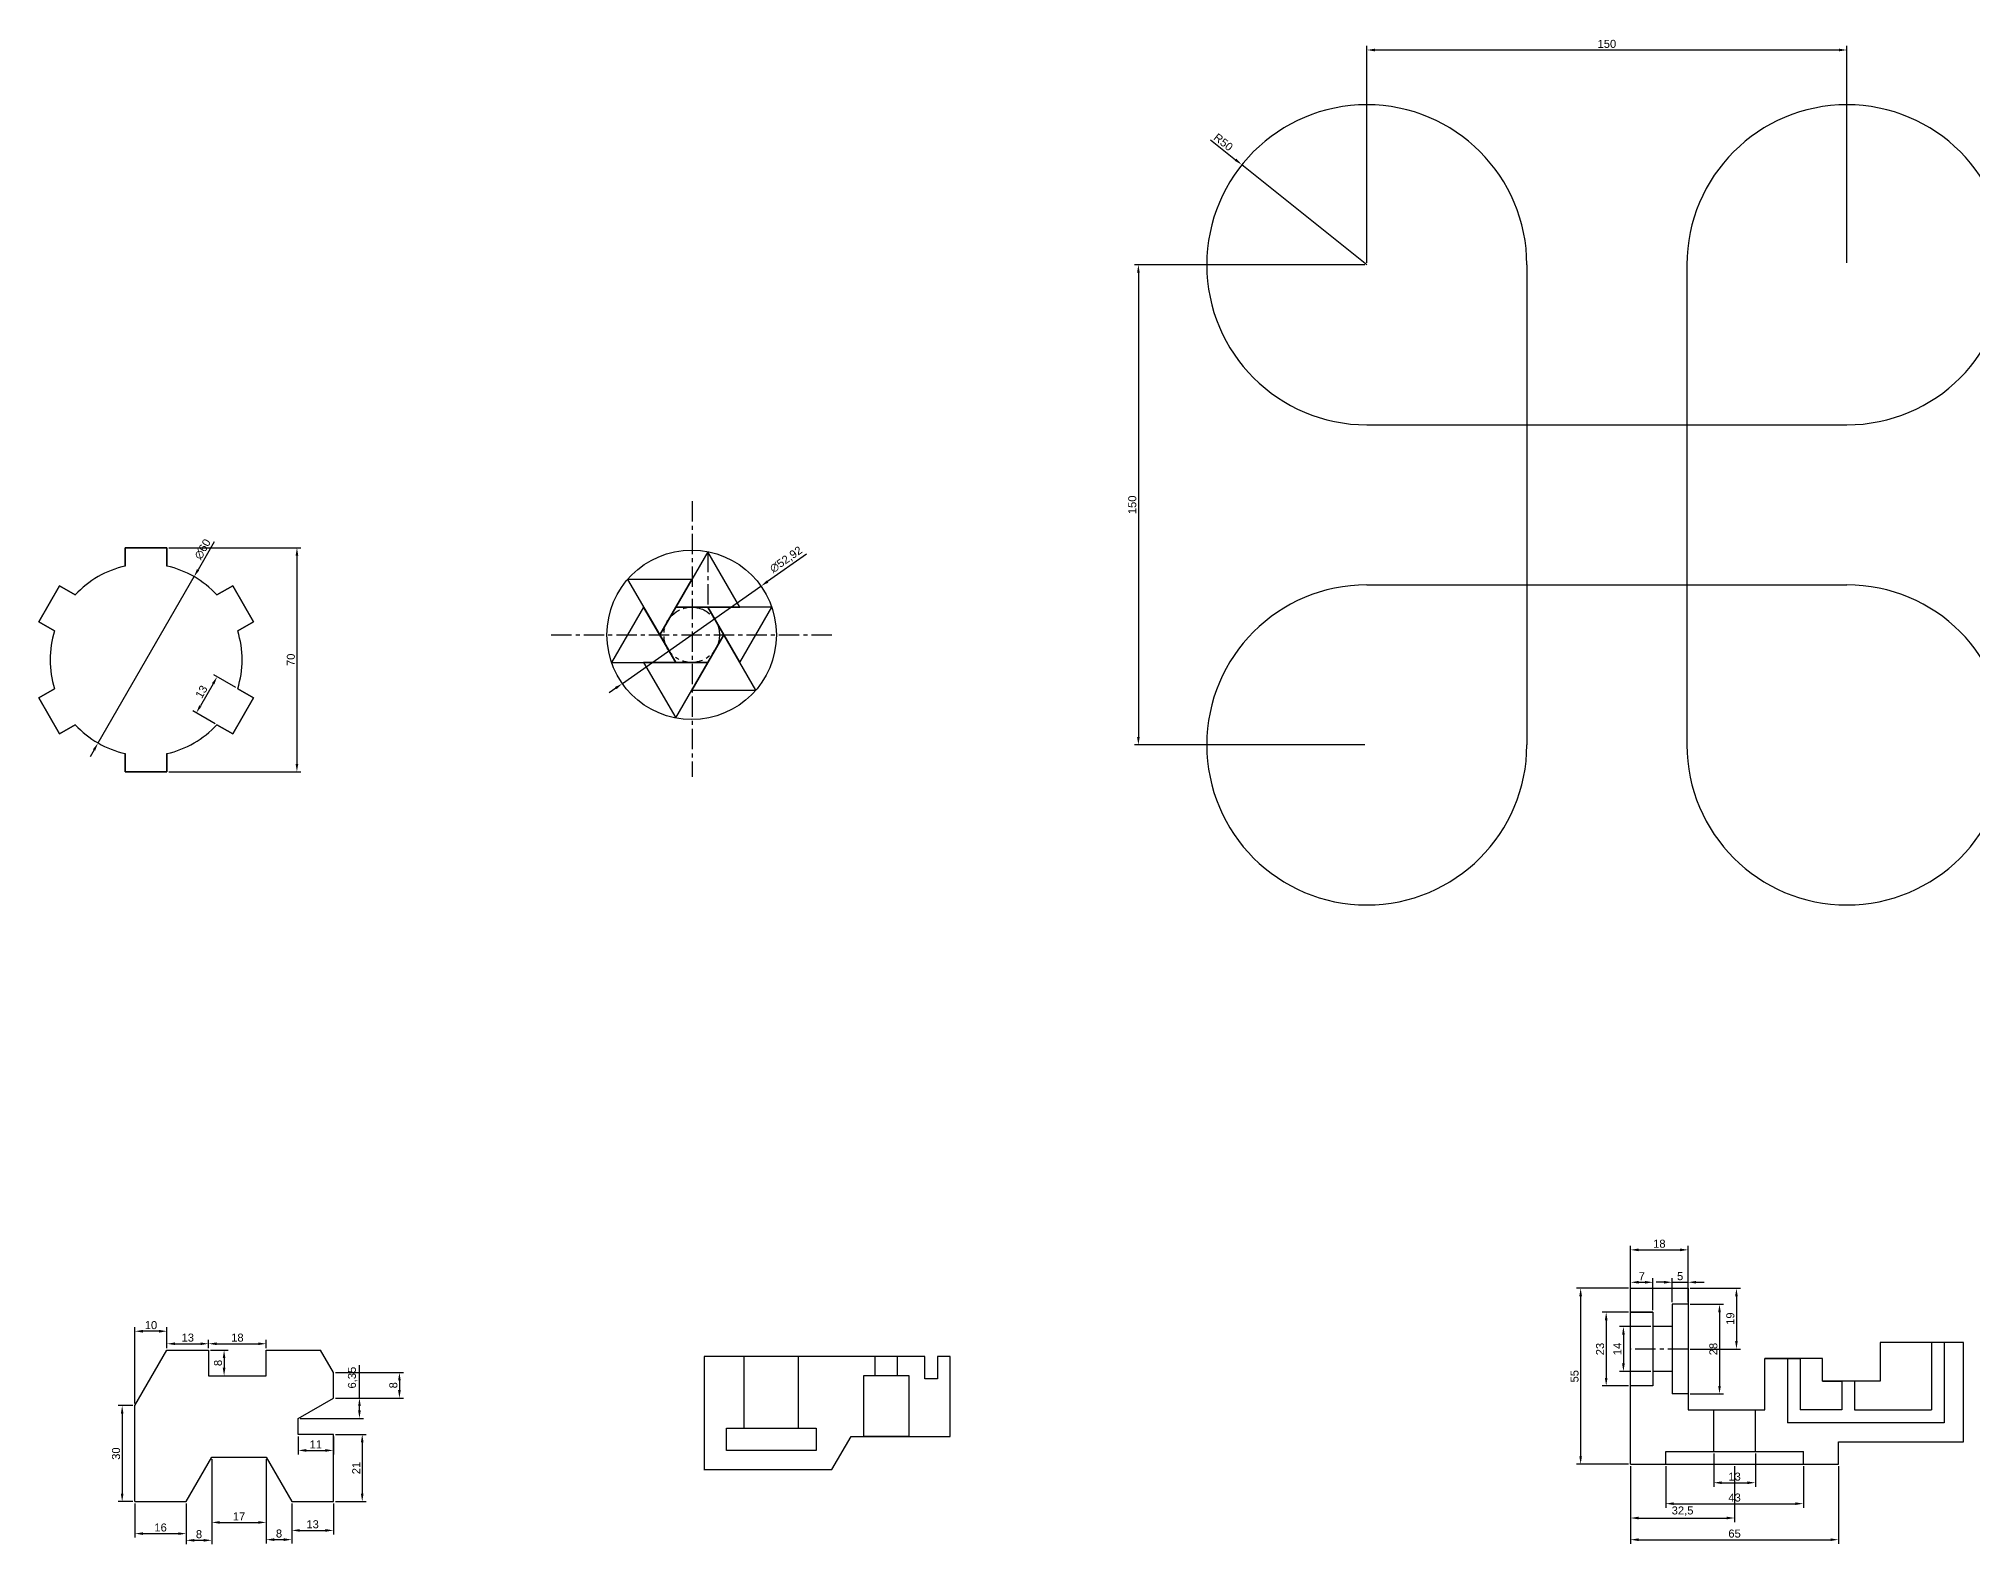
# Model space of a CAD drawing. Header units: millimetres. Extents: x 7 to 1809, y 7 to 1650.
# Drawn here: x 86 to 690, y 1180 to 1650 of the extents above; entities that cross this region are included whole.
import ezdxf

# ---------------------------------------------------------------- set-up
doc = ezdxf.new("R2010")
doc.units = ezdxf.units.MM
doc.header["$LTSCALE"] = 0.2
doc.linetypes.add('CENTER', pattern=[50.8, 31.75, -6.35, 6.35, -6.35])
doc.layers.add('中心线', color=1, linetype='CENTER')
doc.layers.add('尺寸线', color=5, linetype='Continuous')
doc.layers.add('可见的轮廓线', color=3, linetype='Continuous', lineweight=30)
doc.styles.get("Standard").update_dxf_attribs({"font": 'arial.ttf'})
doc.dimstyles.new('ISO-25', dxfattribs={"dimtxt": 2.5, "dimasz": 2.5, "dimexe": 1.25, "dimexo": 0.625, "dimtad": 1, "dimtxsty": 'Standard', "dimcen": 2.5, "dimadec": 0, "dimazin": 0, "dimtfac": 1, "dimtmove": 0, "dimatfit": 3, "dimfxl": 1, "dimarcsym": 0})

# ---------------------------------------------------------------- blocks, each defined once
blk = doc.blocks.new('*D308')
at = {"layer": 'Defpoints', "color": 0, "transparency": 16777216}
for p in [(651.26, 1646.49), (501.26, 1579.38), (651.26, 1579.38)]:
    blk.add_point(p, dxfattribs=at)
at = {"layer": '尺寸线', "color": 0, "lineweight": -2, "transparency": 16777216}
for p, q in [((501.26, 1580), (501.26, 1647.74)), ((503.76, 1646.49), (648.76, 1646.49)), ((651.26, 1580), (651.26, 1647.74))]:
    blk.add_line(p, q, dxfattribs=at)
at = {"layer": '尺寸线', "color": 0, "transparency": 16777216}
for points in [[(503.76, 1646.9), (503.76, 1646.07), (501.26, 1646.49)], [(648.76, 1646.9), (648.76, 1646.07), (651.26, 1646.49)]]:
    blk.add_solid(points, dxfattribs=at)
at = {"layer": '尺寸线', "color": 0, "transparency": 16777216, "insert": (576.26, 1648.39), "char_height": 2.5, "attachment_point": 5}
blk.add_mtext('150', dxfattribs=at)
blk = doc.blocks.new('*D309')
at = {"layer": 'Defpoints', "color": 0, "transparency": 16777216}
for p in [(501.26, 1579.38), (429.89, 1429.38), (501.26, 1429.38)]:
    blk.add_point(p, dxfattribs=at)
at = {"layer": '尺寸线', "color": 0, "lineweight": -2, "transparency": 16777216}
for p, q in [((500.63, 1579.38), (428.64, 1579.38)), ((429.89, 1576.88), (429.89, 1431.88)), ((500.63, 1429.38), (428.64, 1429.38))]:
    blk.add_line(p, q, dxfattribs=at)
at = {"layer": '尺寸线', "color": 0, "transparency": 16777216}
for points in [[(429.47, 1576.88), (430.31, 1576.88), (429.89, 1579.38)], [(429.47, 1431.88), (430.31, 1431.88), (429.89, 1429.38)]]:
    blk.add_solid(points, dxfattribs=at)
at = {"layer": '尺寸线', "color": 0, "transparency": 16777216, "insert": (427.99, 1504.38), "char_height": 2.5, "attachment_point": 5, "rotation": 90}
blk.add_mtext('150', dxfattribs=at)
blk = doc.blocks.new('*D310')
at = {"layer": 'Defpoints', "color": 0, "transparency": 16777216}
for p in [(462.22, 1610.63), (501.26, 1579.38)]:
    blk.add_point(p, dxfattribs=at)
at = {"layer": '尺寸线', "color": 0, "lineweight": -2, "transparency": 16777216}
for p, q in [((452.43, 1618.47), (460.27, 1612.19)), ((501.26, 1579.38), (462.22, 1610.63))]:
    blk.add_line(p, q, dxfattribs=at)
at = {"layer": '尺寸线', "color": 0, "transparency": 16777216}
blk.add_solid([(460.53, 1612.51), (460.01, 1611.86), (462.22, 1610.63)], dxfattribs=at)
at = {"layer": '尺寸线', "color": 0, "transparency": 16777216, "insert": (456.44, 1617.7), "char_height": 2.5, "attachment_point": 5, "rotation": 321.31773}
blk.add_mtext('R50', dxfattribs=at)
blk = doc.blocks.new('*D311')
at = {"layer": 'Defpoints', "color": 0, "transparency": 16777216}
for p in [(311.98, 1478.97), (268.67, 1448.56)]:
    blk.add_point(p, dxfattribs=at)
at = {"layer": '尺寸线', "color": 0, "lineweight": -2, "transparency": 16777216}
for p, q in [((326.2, 1488.96), (314.02, 1480.41)), ((268.67, 1448.56), (311.98, 1478.97)), ((266.63, 1447.12), (264.58, 1445.69))]:
    blk.add_line(p, q, dxfattribs=at)
at = {"layer": '尺寸线', "color": 0, "transparency": 16777216}
for points in [[(313.78, 1480.75), (314.26, 1480.07), (311.98, 1478.97)], [(266.39, 1447.46), (266.87, 1446.78), (268.67, 1448.56)]]:
    blk.add_solid(points, dxfattribs=at)
at = {"layer": '尺寸线', "color": 0, "transparency": 16777216, "insert": (319.89, 1487.18), "char_height": 2.5, "attachment_point": 5, "rotation": 35.07959}
blk.add_mtext('∅52,92', dxfattribs=at)
blk = doc.blocks.new('*D312')
at = {"layer": 'Defpoints', "color": 0, "transparency": 16777216}
for p in [(134.87, 1481.94), (104.87, 1429.98)]:
    blk.add_point(p, dxfattribs=at)
at = {"layer": '尺寸线', "color": 0, "lineweight": -2, "transparency": 16777216}
for p, q in [((141.15, 1492.8), (136.12, 1484.11)), ((104.87, 1429.98), (134.87, 1481.94)), ((103.62, 1427.81), (102.37, 1425.65))]:
    blk.add_line(p, q, dxfattribs=at)
at = {"layer": '尺寸线', "color": 0, "transparency": 16777216}
for points in [[(135.76, 1484.31), (136.48, 1483.9), (134.87, 1481.94)], [(103.26, 1428.02), (103.98, 1427.61), (104.87, 1429.98)]]:
    blk.add_solid(points, dxfattribs=at)
at = {"layer": '尺寸线', "color": 0, "transparency": 16777216, "insert": (137.55, 1490.52), "char_height": 2.5, "attachment_point": 5, "rotation": 60}
blk.add_mtext('∅60', dxfattribs=at)
blk = doc.blocks.new('*D313')
at = {"layer": 'Defpoints', "color": 0, "transparency": 16777216}
for p in [(148.49, 1446.94), (135.57, 1439.39), (141.99, 1435.69)]:
    blk.add_point(p, dxfattribs=at)
at = {"layer": '尺寸线', "color": 0, "lineweight": -2, "transparency": 16777216}
for p, q in [((147.95, 1447.26), (140.99, 1451.27)), ((140.82, 1448.48), (136.82, 1441.56)), ((141.45, 1436), (134.49, 1440.02))]:
    blk.add_line(p, q, dxfattribs=at)
at = {"layer": '尺寸线', "color": 0, "transparency": 16777216}
for points in [[(140.46, 1448.69), (141.18, 1448.28), (142.07, 1450.65)], [(136.46, 1441.76), (137.18, 1441.35), (135.57, 1439.39)]]:
    blk.add_solid(points, dxfattribs=at)
at = {"layer": '尺寸线', "color": 0, "transparency": 16777216, "insert": (137.17, 1445.97), "char_height": 2.5, "attachment_point": 5, "rotation": 60}
blk.add_mtext('13', dxfattribs=at)
blk = doc.blocks.new('*D314')
at = {"layer": 'Defpoints', "color": 0, "transparency": 16777216}
for p in [(126.37, 1490.96), (126.37, 1420.96), (167, 1420.96)]:
    blk.add_point(p, dxfattribs=at)
at = {"layer": '尺寸线', "color": 0, "lineweight": -2, "transparency": 16777216}
for p, q in [((127, 1490.96), (168.25, 1490.96)), ((167, 1488.46), (167, 1423.46)), ((127, 1420.96), (168.25, 1420.96))]:
    blk.add_line(p, q, dxfattribs=at)
at = {"layer": '尺寸线', "color": 0, "transparency": 16777216}
for points in [[(166.58, 1488.46), (167.42, 1488.46), (167, 1490.96)], [(166.58, 1423.46), (167.42, 1423.46), (167, 1420.96)]]:
    blk.add_solid(points, dxfattribs=at)
at = {"layer": '尺寸线', "color": 0, "transparency": 16777216, "insert": (165.1, 1455.96), "char_height": 2.5, "attachment_point": 5, "rotation": 90}
blk.add_mtext('70', dxfattribs=at)
blk = doc.blocks.new('*D330')
at = {"layer": 'Defpoints', "color": 0, "transparency": 16777216}
for p in [(601.65, 1271.61), (583.65, 1259.62), (601.65, 1259.62)]:
    blk.add_point(p, dxfattribs=at)
at = {"layer": '尺寸线', "color": 0, "lineweight": -2, "transparency": 16777216}
for p, q in [((583.65, 1260.24), (583.65, 1272.86)), ((586.15, 1271.61), (599.15, 1271.61)), ((601.65, 1260.24), (601.65, 1272.86))]:
    blk.add_line(p, q, dxfattribs=at)
at = {"layer": '尺寸线', "color": 0, "transparency": 16777216}
for points in [[(586.15, 1272.02), (586.15, 1271.19), (583.65, 1271.61)], [(599.15, 1272.02), (599.15, 1271.19), (601.65, 1271.61)]]:
    blk.add_solid(points, dxfattribs=at)
at = {"layer": '尺寸线', "color": 0, "transparency": 16777216, "insert": (592.65, 1273.51), "char_height": 2.5, "attachment_point": 5}
blk.add_mtext('18', dxfattribs=at)
blk = doc.blocks.new('*D331')
at = {"layer": 'Defpoints', "color": 0, "transparency": 16777216}
for p in [(590.65, 1261.48), (583.65, 1252.12), (590.65, 1252.12)]:
    blk.add_point(p, dxfattribs=at)
at = {"layer": '尺寸线', "color": 0, "lineweight": -2, "transparency": 16777216}
for p, q in [((583.65, 1252.74), (583.65, 1262.73)), ((590.65, 1252.74), (590.65, 1262.73)), ((586.15, 1261.48), (588.15, 1261.48))]:
    blk.add_line(p, q, dxfattribs=at)
at = {"layer": '尺寸线', "color": 0, "transparency": 16777216}
for points in [[(586.15, 1261.9), (586.15, 1261.07), (583.65, 1261.48)], [(588.15, 1261.9), (588.15, 1261.07), (590.65, 1261.48)]]:
    blk.add_solid(points, dxfattribs=at)
at = {"layer": '尺寸线', "color": 0, "transparency": 16777216, "insert": (587.15, 1263.36), "char_height": 2.5, "attachment_point": 5}
blk.add_mtext('7', dxfattribs=at)
blk = doc.blocks.new('*D332')
at = {"layer": 'Defpoints', "color": 0, "transparency": 16777216}
for p in [(601.65, 1261.48), (596.65, 1254.62), (601.65, 1254.62)]:
    blk.add_point(p, dxfattribs=at)
at = {"layer": '尺寸线', "color": 0, "lineweight": -2, "transparency": 16777216}
for p, q in [((596.65, 1255.24), (596.65, 1262.73)), ((601.65, 1255.24), (601.65, 1262.73)), ((594.15, 1261.48), (591.65, 1261.48)), ((596.65, 1261.48), (601.65, 1261.48)), ((604.15, 1261.48), (606.65, 1261.48))]:
    blk.add_line(p, q, dxfattribs=at)
at = {"layer": '尺寸线', "color": 0, "transparency": 16777216}
for points in [[(594.15, 1261.9), (594.15, 1261.07), (596.65, 1261.48)], [(604.15, 1261.9), (604.15, 1261.07), (601.65, 1261.48)]]:
    blk.add_solid(points, dxfattribs=at)
at = {"layer": '尺寸线', "color": 0, "transparency": 16777216, "insert": (599.15, 1263.38), "char_height": 2.5, "attachment_point": 5}
blk.add_mtext('5', dxfattribs=at)
blk = doc.blocks.new('*D333')
at = {"layer": 'Defpoints', "color": 0, "transparency": 16777216}
for p in [(583.65, 1252.12), (576.04, 1229.12), (583.65, 1229.12)]:
    blk.add_point(p, dxfattribs=at)
at = {"layer": '尺寸线', "color": 0, "lineweight": -2, "transparency": 16777216}
for p, q in [((583.02, 1252.12), (574.79, 1252.12)), ((576.04, 1249.62), (576.04, 1231.62)), ((583.02, 1229.12), (574.79, 1229.12))]:
    blk.add_line(p, q, dxfattribs=at)
at = {"layer": '尺寸线', "color": 0, "transparency": 16777216}
for points in [[(575.63, 1249.62), (576.46, 1249.62), (576.04, 1252.12)], [(575.63, 1231.62), (576.46, 1231.62), (576.04, 1229.12)]]:
    blk.add_solid(points, dxfattribs=at)
at = {"layer": '尺寸线', "color": 0, "transparency": 16777216, "insert": (574.14, 1240.62), "char_height": 2.5, "attachment_point": 5, "rotation": 90}
blk.add_mtext('23', dxfattribs=at)
blk = doc.blocks.new('*D334')
at = {"layer": 'Defpoints', "color": 0, "transparency": 16777216}
for p in [(590.65, 1247.62), (581.42, 1233.62), (590.65, 1233.62)]:
    blk.add_point(p, dxfattribs=at)
at = {"layer": '尺寸线', "color": 0, "lineweight": -2, "transparency": 16777216}
for p, q in [((590.02, 1247.62), (580.17, 1247.62)), ((581.42, 1245.12), (581.42, 1236.12)), ((590.02, 1233.62), (580.17, 1233.62))]:
    blk.add_line(p, q, dxfattribs=at)
at = {"layer": '尺寸线', "color": 0, "transparency": 16777216}
for points in [[(581.01, 1245.12), (581.84, 1245.12), (581.42, 1247.62)], [(581.01, 1236.12), (581.84, 1236.12), (581.42, 1233.62)]]:
    blk.add_solid(points, dxfattribs=at)
at = {"layer": '尺寸线', "color": 0, "transparency": 16777216, "insert": (579.54, 1240.62), "char_height": 2.5, "attachment_point": 5, "rotation": 90}
blk.add_mtext('14', dxfattribs=at)
blk = doc.blocks.new('*D335')
at = {"layer": 'Defpoints', "color": 0, "transparency": 16777216}
for p in [(583.65, 1259.62), (568.06, 1204.62), (583.65, 1204.62)]:
    blk.add_point(p, dxfattribs=at)
at = {"layer": '尺寸线', "color": 0, "lineweight": -2, "transparency": 16777216}
for p, q in [((583.02, 1259.62), (566.81, 1259.62)), ((568.06, 1257.12), (568.06, 1207.12)), ((583.02, 1204.62), (566.81, 1204.62))]:
    blk.add_line(p, q, dxfattribs=at)
at = {"layer": '尺寸线', "color": 0, "transparency": 16777216}
for points in [[(567.64, 1257.12), (568.47, 1257.12), (568.06, 1259.62)], [(567.64, 1207.12), (568.47, 1207.12), (568.06, 1204.62)]]:
    blk.add_solid(points, dxfattribs=at)
at = {"layer": '尺寸线', "color": 0, "transparency": 16777216, "insert": (566.16, 1232.12), "char_height": 2.5, "attachment_point": 5, "rotation": 90}
blk.add_mtext('55', dxfattribs=at)
blk = doc.blocks.new('*D336')
at = {"layer": 'Defpoints', "color": 0, "transparency": 16777216}
for p in [(601.65, 1254.62), (601.65, 1226.62), (611.44, 1226.62)]:
    blk.add_point(p, dxfattribs=at)
at = {"layer": '尺寸线', "color": 0, "lineweight": -2, "transparency": 16777216}
for p, q in [((602.27, 1254.62), (612.69, 1254.62)), ((611.44, 1252.12), (611.44, 1229.12)), ((602.27, 1226.62), (612.69, 1226.62))]:
    blk.add_line(p, q, dxfattribs=at)
at = {"layer": '尺寸线', "color": 0, "transparency": 16777216}
for points in [[(611.03, 1252.12), (611.86, 1252.12), (611.44, 1254.62)], [(611.03, 1229.12), (611.86, 1229.12), (611.44, 1226.62)]]:
    blk.add_solid(points, dxfattribs=at)
at = {"layer": '尺寸线', "color": 0, "transparency": 16777216, "insert": (609.54, 1240.62), "char_height": 2.5, "attachment_point": 5, "rotation": 90}
blk.add_mtext('28', dxfattribs=at)
blk = doc.blocks.new('*D337')
at = {"layer": 'Defpoints', "color": 0, "transparency": 16777216}
for p in [(601.65, 1259.62), (601.65, 1240.62), (616.73, 1240.62)]:
    blk.add_point(p, dxfattribs=at)
at = {"layer": '尺寸线', "color": 0, "lineweight": -2, "transparency": 16777216}
for p, q in [((602.27, 1259.62), (617.98, 1259.62)), ((616.73, 1257.12), (616.73, 1243.12)), ((602.27, 1240.62), (617.98, 1240.62))]:
    blk.add_line(p, q, dxfattribs=at)
at = {"layer": '尺寸线', "color": 0, "transparency": 16777216}
for points in [[(616.32, 1257.12), (617.15, 1257.12), (616.73, 1259.62)], [(616.32, 1243.12), (617.15, 1243.12), (616.73, 1240.62)]]:
    blk.add_solid(points, dxfattribs=at)
at = {"layer": '尺寸线', "color": 0, "transparency": 16777216, "insert": (614.83, 1250.12), "char_height": 2.5, "attachment_point": 5, "rotation": 90}
blk.add_mtext('19', dxfattribs=at)
blk = doc.blocks.new('*D338')
at = {"layer": 'Defpoints', "color": 0, "transparency": 16777216}
for p in [(609.65, 1208.62), (622.65, 1208.62), (622.65, 1198.85)]:
    blk.add_point(p, dxfattribs=at)
at = {"layer": '尺寸线', "color": 0, "lineweight": -2, "transparency": 16777216}
for p, q in [((609.65, 1207.99), (609.65, 1197.6)), ((622.65, 1207.99), (622.65, 1197.6)), ((612.15, 1198.85), (620.15, 1198.85))]:
    blk.add_line(p, q, dxfattribs=at)
at = {"layer": '尺寸线', "color": 0, "transparency": 16777216}
for points in [[(612.15, 1199.27), (612.15, 1198.43), (609.65, 1198.85)], [(620.15, 1199.27), (620.15, 1198.43), (622.65, 1198.85)]]:
    blk.add_solid(points, dxfattribs=at)
at = {"layer": '尺寸线', "color": 0, "transparency": 16777216, "insert": (616.15, 1200.75), "char_height": 2.5, "attachment_point": 5}
blk.add_mtext('13', dxfattribs=at)
blk = doc.blocks.new('*D339')
at = {"layer": 'Defpoints', "color": 0, "transparency": 16777216}
for p in [(594.65, 1204.62), (637.65, 1204.62), (637.65, 1192.31)]:
    blk.add_point(p, dxfattribs=at)
at = {"layer": '尺寸线', "color": 0, "lineweight": -2, "transparency": 16777216}
for p, q in [((594.65, 1203.99), (594.65, 1191.06)), ((637.65, 1203.99), (637.65, 1191.06)), ((597.15, 1192.31), (635.15, 1192.31))]:
    blk.add_line(p, q, dxfattribs=at)
at = {"layer": '尺寸线', "color": 0, "transparency": 16777216}
for points in [[(597.15, 1192.73), (597.15, 1191.89), (594.65, 1192.31)], [(635.15, 1192.73), (635.15, 1191.89), (637.65, 1192.31)]]:
    blk.add_solid(points, dxfattribs=at)
at = {"layer": '尺寸线', "color": 0, "transparency": 16777216, "insert": (616.15, 1194.21), "char_height": 2.5, "attachment_point": 5}
blk.add_mtext('43', dxfattribs=at)
blk = doc.blocks.new('*D340')
at = {"layer": 'Defpoints', "color": 0, "transparency": 16777216}
for p in [(583.65, 1204.62), (616.15, 1204.62), (616.15, 1187.83)]:
    blk.add_point(p, dxfattribs=at)
at = {"layer": '尺寸线', "color": 0, "lineweight": -2, "transparency": 16777216}
for p, q in [((583.65, 1203.99), (583.65, 1186.58)), ((616.15, 1203.99), (616.15, 1186.58)), ((586.15, 1187.83), (613.65, 1187.83))]:
    blk.add_line(p, q, dxfattribs=at)
at = {"layer": '尺寸线', "color": 0, "transparency": 16777216}
for points in [[(586.15, 1188.25), (586.15, 1187.41), (583.65, 1187.83)], [(613.65, 1188.25), (613.65, 1187.41), (616.15, 1187.83)]]:
    blk.add_solid(points, dxfattribs=at)
at = {"layer": '尺寸线', "color": 0, "transparency": 16777216, "insert": (599.9, 1189.96), "char_height": 2.5, "attachment_point": 5}
blk.add_mtext('32,5', dxfattribs=at)
blk = doc.blocks.new('*D341')
at = {"layer": 'Defpoints', "color": 0, "transparency": 16777216}
for p in [(583.65, 1204.62), (648.65, 1204.62), (648.65, 1181.05)]:
    blk.add_point(p, dxfattribs=at)
at = {"layer": '尺寸线', "color": 0, "lineweight": -2, "transparency": 16777216}
for p, q in [((583.65, 1203.99), (583.65, 1179.8)), ((648.65, 1203.99), (648.65, 1179.8)), ((586.15, 1181.05), (646.15, 1181.05))]:
    blk.add_line(p, q, dxfattribs=at)
at = {"layer": '尺寸线', "color": 0, "transparency": 16777216}
for points in [[(586.15, 1181.47), (586.15, 1180.64), (583.65, 1181.05)], [(646.15, 1181.47), (646.15, 1180.64), (648.65, 1181.05)]]:
    blk.add_solid(points, dxfattribs=at)
at = {"layer": '尺寸线', "color": 0, "transparency": 16777216, "insert": (616.15, 1182.95), "char_height": 2.5, "attachment_point": 5}
blk.add_mtext('65', dxfattribs=at)
blk = doc.blocks.new('*D342')
at = {"layer": 'Defpoints', "color": 0, "ltscale": 0.5, "transparency": 16777216}
for p in [(139.4, 1240.27), (139.4, 1232.27), (144.24, 1232.27)]:
    blk.add_point(p, dxfattribs=at)
at = {"layer": '尺寸线', "color": 0, "lineweight": -2, "ltscale": 0.5, "transparency": 16777216}
for p, q in [((140.02, 1240.27), (145.49, 1240.27)), ((144.24, 1237.77), (144.24, 1234.77)), ((140.02, 1232.27), (145.49, 1232.27))]:
    blk.add_line(p, q, dxfattribs=at)
at = {"layer": '尺寸线', "color": 0, "ltscale": 0.5, "transparency": 16777216}
for points in [[(143.82, 1237.77), (144.66, 1237.77), (144.24, 1240.27)], [(143.82, 1234.77), (144.66, 1234.77), (144.24, 1232.27)]]:
    blk.add_solid(points, dxfattribs=at)
at = {"layer": '尺寸线', "color": 0, "ltscale": 0.5, "transparency": 16777216, "insert": (142.34, 1236.27), "char_height": 2.5, "attachment_point": 5, "rotation": 90}
blk.add_mtext('8', dxfattribs=at)
blk = doc.blocks.new('*D343')
at = {"layer": 'Defpoints', "color": 0, "ltscale": 0.5, "transparency": 16777216}
for p in [(139.4, 1240.27), (157.4, 1242.27), (157.4, 1240.27)]:
    blk.add_point(p, dxfattribs=at)
at = {"layer": '尺寸线', "color": 0, "lineweight": -2, "ltscale": 0.5, "transparency": 16777216}
for p, q in [((139.4, 1240.9), (139.4, 1243.52)), ((141.9, 1242.27), (154.9, 1242.27)), ((157.4, 1240.9), (157.4, 1243.52))]:
    blk.add_line(p, q, dxfattribs=at)
at = {"layer": '尺寸线', "color": 0, "ltscale": 0.5, "transparency": 16777216}
for points in [[(141.9, 1242.69), (141.9, 1241.86), (139.4, 1242.27)], [(154.9, 1242.69), (154.9, 1241.86), (157.4, 1242.27)]]:
    blk.add_solid(points, dxfattribs=at)
at = {"layer": '尺寸线', "color": 0, "ltscale": 0.5, "transparency": 16777216, "insert": (148.4, 1244.18), "char_height": 2.5, "attachment_point": 5}
blk.add_mtext('18', dxfattribs=at)
blk = doc.blocks.new('*D344')
at = {"layer": 'Defpoints', "color": 0, "ltscale": 0.5, "transparency": 16777216}
for p in [(126.4, 1240.27), (139.4, 1242.27), (139.4, 1240.27)]:
    blk.add_point(p, dxfattribs=at)
at = {"layer": '尺寸线', "color": 0, "lineweight": -2, "ltscale": 0.5, "transparency": 16777216}
for p, q in [((126.4, 1240.9), (126.4, 1243.52)), ((128.9, 1242.27), (136.9, 1242.27)), ((139.4, 1240.9), (139.4, 1243.52))]:
    blk.add_line(p, q, dxfattribs=at)
at = {"layer": '尺寸线', "color": 0, "ltscale": 0.5, "transparency": 16777216}
for points in [[(128.9, 1242.69), (128.9, 1241.86), (126.4, 1242.27)], [(136.9, 1242.69), (136.9, 1241.86), (139.4, 1242.27)]]:
    blk.add_solid(points, dxfattribs=at)
at = {"layer": '尺寸线', "color": 0, "ltscale": 0.5, "transparency": 16777216, "insert": (132.9, 1244.18), "char_height": 2.5, "attachment_point": 5}
blk.add_mtext('13', dxfattribs=at)
blk = doc.blocks.new('*D345')
at = {"layer": 'Defpoints', "color": 0, "ltscale": 0.5, "transparency": 16777216}
for p in [(116.4, 1246.18), (126.4, 1240.27), (116.4, 1222.95)]:
    blk.add_point(p, dxfattribs=at)
at = {"layer": '尺寸线', "color": 0, "lineweight": -2, "ltscale": 0.5, "transparency": 16777216}
for p, q in [((116.4, 1223.58), (116.4, 1247.43)), ((123.9, 1246.18), (118.9, 1246.18)), ((126.4, 1240.9), (126.4, 1247.43))]:
    blk.add_line(p, q, dxfattribs=at)
at = {"layer": '尺寸线', "color": 0, "ltscale": 0.5, "transparency": 16777216}
for points in [[(118.9, 1246.6), (118.9, 1245.76), (116.4, 1246.18)], [(123.9, 1246.6), (123.9, 1245.76), (126.4, 1246.18)]]:
    blk.add_solid(points, dxfattribs=at)
at = {"layer": '尺寸线', "color": 0, "ltscale": 0.5, "transparency": 16777216, "insert": (121.4, 1248.08), "char_height": 2.5, "attachment_point": 5}
blk.add_mtext('10', dxfattribs=at)
blk = doc.blocks.new('*D346')
at = {"layer": 'Defpoints', "color": 0, "ltscale": 0.5, "transparency": 16777216}
for p in [(116.4, 1222.95), (112.4, 1192.95), (116.4, 1192.95)]:
    blk.add_point(p, dxfattribs=at)
at = {"layer": '尺寸线', "color": 0, "lineweight": -2, "ltscale": 0.5, "transparency": 16777216}
for p, q in [((115.77, 1222.95), (111.15, 1222.95)), ((112.4, 1220.45), (112.4, 1195.45)), ((115.77, 1192.95), (111.15, 1192.95))]:
    blk.add_line(p, q, dxfattribs=at)
at = {"layer": '尺寸线', "color": 0, "ltscale": 0.5, "transparency": 16777216}
for points in [[(111.98, 1220.45), (112.81, 1220.45), (112.4, 1222.95)], [(111.98, 1195.45), (112.81, 1195.45), (112.4, 1192.95)]]:
    blk.add_solid(points, dxfattribs=at)
at = {"layer": '尺寸线', "color": 0, "ltscale": 0.5, "transparency": 16777216, "insert": (110.49, 1207.95), "char_height": 2.5, "attachment_point": 5, "rotation": 90}
blk.add_mtext('30', dxfattribs=at)
blk = doc.blocks.new('*D347')
at = {"layer": 'Defpoints', "color": 0, "ltscale": 0.5, "transparency": 16777216}
for p in [(116.4, 1192.95), (132.4, 1192.95), (132.4, 1182.95)]:
    blk.add_point(p, dxfattribs=at)
at = {"layer": '尺寸线', "color": 0, "lineweight": -2, "ltscale": 0.5, "transparency": 16777216}
for p, q in [((116.4, 1192.33), (116.4, 1181.7)), ((132.4, 1192.33), (132.4, 1181.7)), ((118.9, 1182.95), (129.9, 1182.95))]:
    blk.add_line(p, q, dxfattribs=at)
at = {"layer": '尺寸线', "color": 0, "ltscale": 0.5, "transparency": 16777216}
for points in [[(118.9, 1183.37), (118.9, 1182.54), (116.4, 1182.95)], [(129.9, 1183.37), (129.9, 1182.54), (132.4, 1182.95)]]:
    blk.add_solid(points, dxfattribs=at)
at = {"layer": '尺寸线', "color": 0, "ltscale": 0.5, "transparency": 16777216, "insert": (124.4, 1184.85), "char_height": 2.5, "attachment_point": 5}
blk.add_mtext('16', dxfattribs=at)
blk = doc.blocks.new('*D348')
at = {"layer": 'Defpoints', "color": 0, "ltscale": 0.5, "transparency": 16777216}
for p in [(140.4, 1206.81), (132.4, 1192.95), (140.4, 1180.86)]:
    blk.add_point(p, dxfattribs=at)
at = {"layer": '尺寸线', "color": 0, "lineweight": -2, "ltscale": 0.5, "transparency": 16777216}
for p, q in [((140.4, 1206.18), (140.4, 1179.61)), ((132.4, 1192.33), (132.4, 1179.61)), ((134.9, 1180.86), (137.9, 1180.86))]:
    blk.add_line(p, q, dxfattribs=at)
at = {"layer": '尺寸线', "color": 0, "ltscale": 0.5, "transparency": 16777216}
for points in [[(134.9, 1181.27), (134.9, 1180.44), (132.4, 1180.86)], [(137.9, 1181.27), (137.9, 1180.44), (140.4, 1180.86)]]:
    blk.add_solid(points, dxfattribs=at)
at = {"layer": '尺寸线', "color": 0, "ltscale": 0.5, "transparency": 16777216, "insert": (136.4, 1182.76), "char_height": 2.5, "attachment_point": 5}
blk.add_mtext('8', dxfattribs=at)
blk = doc.blocks.new('*D349')
at = {"layer": 'Defpoints', "color": 0, "ltscale": 0.5, "transparency": 16777216}
for p in [(140.4, 1206.81), (157.4, 1206.81), (157.4, 1186.45)]:
    blk.add_point(p, dxfattribs=at)
at = {"layer": '尺寸线', "color": 0, "lineweight": -2, "ltscale": 0.5, "transparency": 16777216}
for p, q in [((140.4, 1206.18), (140.4, 1185.2)), ((157.4, 1206.18), (157.4, 1185.2)), ((142.9, 1186.45), (154.9, 1186.45))]:
    blk.add_line(p, q, dxfattribs=at)
at = {"layer": '尺寸线', "color": 0, "ltscale": 0.5, "transparency": 16777216}
for points in [[(142.9, 1186.87), (142.9, 1186.04), (140.4, 1186.45)], [(154.9, 1186.87), (154.9, 1186.04), (157.4, 1186.45)]]:
    blk.add_solid(points, dxfattribs=at)
at = {"layer": '尺寸线', "color": 0, "ltscale": 0.5, "transparency": 16777216, "insert": (148.9, 1188.33), "char_height": 2.5, "attachment_point": 5}
blk.add_mtext('17', dxfattribs=at)
blk = doc.blocks.new('*D350')
at = {"layer": 'Defpoints', "color": 0, "ltscale": 0.5, "transparency": 16777216}
for p in [(157.4, 1206.81), (165.4, 1192.95), (165.4, 1181.07)]:
    blk.add_point(p, dxfattribs=at)
at = {"layer": '尺寸线', "color": 0, "lineweight": -2, "ltscale": 0.5, "transparency": 16777216}
for p, q in [((157.4, 1206.18), (157.4, 1179.82)), ((165.4, 1192.33), (165.4, 1179.82)), ((159.9, 1181.07), (162.9, 1181.07))]:
    blk.add_line(p, q, dxfattribs=at)
at = {"layer": '尺寸线', "color": 0, "ltscale": 0.5, "transparency": 16777216}
for points in [[(159.9, 1181.49), (159.9, 1180.65), (157.4, 1181.07)], [(162.9, 1181.49), (162.9, 1180.65), (165.4, 1181.07)]]:
    blk.add_solid(points, dxfattribs=at)
at = {"layer": '尺寸线', "color": 0, "ltscale": 0.5, "transparency": 16777216, "insert": (161.4, 1182.97), "char_height": 2.5, "attachment_point": 5}
blk.add_mtext('8', dxfattribs=at)
blk = doc.blocks.new('*D351')
at = {"layer": 'Defpoints', "color": 0, "ltscale": 0.5, "transparency": 16777216}
for p in [(165.4, 1192.95), (178.4, 1192.95), (178.4, 1183.95)]:
    blk.add_point(p, dxfattribs=at)
at = {"layer": '尺寸线', "color": 0, "lineweight": -2, "ltscale": 0.5, "transparency": 16777216}
for p, q in [((165.4, 1192.33), (165.4, 1182.7)), ((178.4, 1192.33), (178.4, 1182.7)), ((167.9, 1183.95), (175.9, 1183.95))]:
    blk.add_line(p, q, dxfattribs=at)
at = {"layer": '尺寸线', "color": 0, "ltscale": 0.5, "transparency": 16777216}
for points in [[(167.9, 1184.37), (167.9, 1183.54), (165.4, 1183.95)], [(175.9, 1184.37), (175.9, 1183.54), (178.4, 1183.95)]]:
    blk.add_solid(points, dxfattribs=at)
at = {"layer": '尺寸线', "color": 0, "ltscale": 0.5, "transparency": 16777216, "insert": (171.9, 1185.86), "char_height": 2.5, "attachment_point": 5}
blk.add_mtext('13', dxfattribs=at)
blk = doc.blocks.new('*D352')
at = {"layer": 'Defpoints', "color": 0, "ltscale": 0.5, "transparency": 16777216}
for p in [(178.4, 1213.95), (178.4, 1192.95), (187.4, 1192.95)]:
    blk.add_point(p, dxfattribs=at)
at = {"layer": '尺寸线', "color": 0, "lineweight": -2, "ltscale": 0.5, "transparency": 16777216}
for p, q in [((179.02, 1213.95), (188.65, 1213.95)), ((187.4, 1211.45), (187.4, 1195.45)), ((179.02, 1192.95), (188.65, 1192.95))]:
    blk.add_line(p, q, dxfattribs=at)
at = {"layer": '尺寸线', "color": 0, "ltscale": 0.5, "transparency": 16777216}
for points in [[(186.98, 1211.45), (187.81, 1211.45), (187.4, 1213.95)], [(186.98, 1195.45), (187.81, 1195.45), (187.4, 1192.95)]]:
    blk.add_solid(points, dxfattribs=at)
at = {"layer": '尺寸线', "color": 0, "ltscale": 0.5, "transparency": 16777216, "insert": (185.52, 1203.45), "char_height": 2.5, "attachment_point": 5, "rotation": 90}
blk.add_mtext('21', dxfattribs=at)
blk = doc.blocks.new('*D353')
at = {"layer": 'Defpoints', "color": 0, "ltscale": 0.5, "transparency": 16777216}
for p in [(167.4, 1213.95), (178.4, 1213.95), (178.4, 1208.94)]:
    blk.add_point(p, dxfattribs=at)
at = {"layer": '尺寸线', "color": 0, "lineweight": -2, "ltscale": 0.5, "transparency": 16777216}
for p, q in [((167.4, 1213.33), (167.4, 1207.69)), ((169.9, 1208.94), (175.9, 1208.94)), ((178.4, 1213.33), (178.4, 1207.69))]:
    blk.add_line(p, q, dxfattribs=at)
at = {"layer": '尺寸线', "color": 0, "ltscale": 0.5, "transparency": 16777216}
for points in [[(169.9, 1209.36), (169.9, 1208.53), (167.4, 1208.94)], [(175.9, 1209.36), (175.9, 1208.53), (178.4, 1208.94)]]:
    blk.add_solid(points, dxfattribs=at)
at = {"layer": '尺寸线', "color": 0, "ltscale": 0.5, "transparency": 16777216, "insert": (172.9, 1210.82), "char_height": 2.5, "attachment_point": 5}
blk.add_mtext('11', dxfattribs=at)
blk = doc.blocks.new('*D354')
at = {"layer": 'Defpoints', "color": 0, "ltscale": 0.5, "transparency": 16777216}
for p in [(178.4, 1225.3), (186.53, 1225.3), (167.4, 1218.95)]:
    blk.add_point(p, dxfattribs=at)
at = {"layer": '尺寸线', "color": 0, "lineweight": -2, "ltscale": 0.5, "transparency": 16777216}
for p, q in [((186.53, 1225.3), (186.53, 1235.58)), ((179.02, 1225.3), (187.78, 1225.3)), ((186.53, 1221.45), (186.53, 1222.8)), ((168.02, 1218.95), (187.78, 1218.95))]:
    blk.add_line(p, q, dxfattribs=at)
at = {"layer": '尺寸线', "color": 0, "ltscale": 0.5, "transparency": 16777216}
for points in [[(186.12, 1222.8), (186.95, 1222.8), (186.53, 1225.3)], [(186.12, 1221.45), (186.95, 1221.45), (186.53, 1218.95)]]:
    blk.add_solid(points, dxfattribs=at)
at = {"layer": '尺寸线', "color": 0, "ltscale": 0.5, "transparency": 16777216, "insert": (184.41, 1231.69), "char_height": 2.5, "attachment_point": 5, "rotation": 90}
blk.add_mtext('6,35', dxfattribs=at)
blk = doc.blocks.new('*D355')
at = {"layer": 'Defpoints', "color": 0, "ltscale": 0.5, "transparency": 16777216}
for p in [(178.4, 1233.3), (178.4, 1225.3), (199.02, 1225.3)]:
    blk.add_point(p, dxfattribs=at)
at = {"layer": '尺寸线', "color": 0, "lineweight": -2, "ltscale": 0.5, "transparency": 16777216}
for p, q in [((179.02, 1233.3), (200.27, 1233.3)), ((199.02, 1230.8), (199.02, 1227.8)), ((179.02, 1225.3), (200.27, 1225.3))]:
    blk.add_line(p, q, dxfattribs=at)
at = {"layer": '尺寸线', "color": 0, "ltscale": 0.5, "transparency": 16777216}
for points in [[(198.6, 1230.8), (199.44, 1230.8), (199.02, 1233.3)], [(198.6, 1227.8), (199.44, 1227.8), (199.02, 1225.3)]]:
    blk.add_solid(points, dxfattribs=at)
at = {"layer": '尺寸线', "color": 0, "ltscale": 0.5, "transparency": 16777216, "insert": (197.12, 1229.3), "char_height": 2.5, "attachment_point": 5, "rotation": 90}
blk.add_mtext('8', dxfattribs=at)

msp = doc.modelspace()

# ---------------------------------------------------------------- linework, layer by layer
at = {"layer": '中心线'}
for p, q in [((290.527, 1505.476), (290.527, 1419.349)), ((295.326, 1489.746), (295.326, 1472.425)), ((246.471, 1463.765), (334.582, 1463.765)), ((601.648, 1240.616), (583.648, 1240.616))]:
    msp.add_line(p, q, dxfattribs=at)
msp.add_circle((290.326, 1463.765), 8.66, dxfattribs=at)
at = {"layer": '可见的轮廓线'}
for p, q in [((551.256, 1579.377), (551.256, 1429.377)), ((601.256, 1579.377), (601.256, 1429.377)), ((501.256, 1529.377), (651.256, 1529.377)), ((113.374, 1490.959), (113.374, 1485.247)), ((113.374, 1490.959), (126.374, 1490.959)), ((113.374, 1485.247), (113.374, 1490.959)), ((126.374, 1490.959), (113.374, 1490.959)), ((126.374, 1490.959), (126.374, 1485.247)), ((126.374, 1485.247), (126.374, 1490.959)), ((295.326, 1489.746), (285.326, 1472.425)), ((305.326, 1472.425), (295.326, 1489.746)), ((290.326, 1481.085), (270.326, 1481.085)), ((270.326, 1481.085), (280.326, 1463.765)), ((280.326, 1463.765), (290.326, 1481.085)), ((86.313, 1467.83), (92.813, 1479.088)), ((92.813, 1479.088), (86.313, 1467.83)), ((92.813, 1479.088), (97.76, 1476.232)), ((97.76, 1476.232), (92.813, 1479.088)), ((141.988, 1476.232), (146.935, 1479.088)), ((146.935, 1479.088), (141.988, 1476.232)), ((153.435, 1467.83), (146.935, 1479.088)), ((146.935, 1479.088), (153.435, 1467.83)), ((501.256, 1479.377), (651.256, 1479.377)), ((275.326, 1472.425), (265.326, 1455.105)), ((285.326, 1455.105), (275.326, 1472.425)), ((285.326, 1472.425), (305.326, 1472.425)), ((295.326, 1472.425), (305.326, 1455.105)), ((315.326, 1472.425), (295.326, 1472.425)), ((305.326, 1455.105), (315.326, 1472.425)), ((86.313, 1467.83), (91.26, 1464.974)), ((91.26, 1464.974), (86.313, 1467.83)), ((148.488, 1464.974), (153.435, 1467.83)), ((153.435, 1467.83), (148.488, 1464.974)), ((300.326, 1463.765), (290.326, 1446.444)), ((310.326, 1446.444), (300.326, 1463.765)), ((119.874, 1455.959), (119.874, 1455.959)), ((265.326, 1455.105), (285.326, 1455.105)), ((295.326, 1455.105), (275.326, 1455.105)), ((275.326, 1455.105), (285.326, 1437.784)), ((285.326, 1437.784), (295.326, 1455.105)), ((86.313, 1444.088), (91.26, 1446.945)), ((91.26, 1446.945), (86.313, 1444.088)), ((92.813, 1432.83), (86.313, 1444.088)), ((86.313, 1444.088), (92.813, 1432.83)), ((146.935, 1432.83), (153.435, 1444.088)), ((153.435, 1444.088), (146.935, 1432.83)), ((148.488, 1446.945), (153.435, 1444.088)), ((153.435, 1444.088), (148.488, 1446.945)), ((290.326, 1446.444), (310.326, 1446.444)), ((92.813, 1432.83), (97.76, 1435.686)), ((97.76, 1435.686), (92.813, 1432.83)), ((141.988, 1435.686), (146.935, 1432.83)), ((146.935, 1432.83), (141.988, 1435.686)), ((113.374, 1426.672), (113.374, 1420.959)), ((113.374, 1420.959), (113.374, 1426.672)), ((126.374, 1426.672), (126.374, 1420.959)), ((126.374, 1420.959), (126.374, 1426.672)), ((113.374, 1420.959), (126.374, 1420.959)), ((126.374, 1420.959), (113.374, 1420.959)), ((583.648, 1204.616), (583.648, 1259.616)), ((583.648, 1259.616), (601.648, 1259.616)), ((601.648, 1259.616), (601.648, 1221.616)), ((590.648, 1252.116), (583.648, 1252.116)), ((583.648, 1252.116), (590.648, 1252.116)), ((590.648, 1252.116), (590.648, 1229.116)), ((601.648, 1254.616), (596.648, 1254.616)), ((601.648, 1254.616), (596.648, 1254.616)), ((596.648, 1254.616), (596.648, 1226.616)), ((596.648, 1247.616), (590.648, 1247.616)), ((116.395, 1222.953), (126.395, 1240.274)), ((126.395, 1240.274), (139.395, 1240.274)), ((139.395, 1240.274), (139.395, 1232.274)), ((157.395, 1232.274), (157.395, 1240.274)), ((157.395, 1240.274), (174.371, 1240.274)), ((178.395, 1233.304), (174.371, 1240.274)), ((681.648, 1242.616), (661.648, 1242.616)), ((661.648, 1242.616), (661.648, 1230.616)), ((681.648, 1242.616), (677.648, 1242.616)), ((677.648, 1242.616), (677.648, 1221.616)), ((687.648, 1242.616), (681.648, 1242.616)), ((681.648, 1242.616), (681.648, 1217.616)), ((687.648, 1211.616), (687.648, 1242.616)), ((178.395, 1225.304), (178.395, 1233.304)), ((358.131, 1238.334), (294.176, 1238.334)), ((294.176, 1238.334), (294.176, 1202.942)), ((306.676, 1215.942), (306.676, 1238.334)), ((323.676, 1215.942), (323.676, 1238.334)), ((347.631, 1232.334), (347.631, 1238.334)), ((354.631, 1232.334), (354.631, 1238.334)), ((363.131, 1238.334), (358.131, 1238.334)), ((363.131, 1231.334), (363.131, 1238.334)), ((371.131, 1238.334), (367.131, 1238.334)), ((367.131, 1238.334), (367.131, 1231.334)), ((371.131, 1213.334), (371.131, 1238.334)), ((596.648, 1233.616), (590.648, 1233.616)), ((643.648, 1237.616), (625.648, 1237.616)), ((625.648, 1221.616), (625.648, 1237.616)), ((625.648, 1237.616), (632.648, 1237.616)), ((632.648, 1237.616), (632.648, 1217.616)), ((632.648, 1237.616), (636.648, 1237.616)), ((636.648, 1237.616), (636.648, 1221.616)), ((643.648, 1230.616), (643.648, 1237.616)), ((139.395, 1232.274), (157.395, 1232.274)), ((344.131, 1213.334), (344.131, 1232.334)), ((344.131, 1232.334), (358.131, 1232.334)), ((358.131, 1232.334), (358.131, 1213.334)), ((367.131, 1231.334), (363.131, 1231.334)), ((590.648, 1229.116), (583.648, 1229.116)), ((601.648, 1226.616), (596.648, 1226.616)), ((661.648, 1230.616), (643.648, 1230.616)), ((643.648, 1230.616), (649.648, 1230.616)), ((649.648, 1230.616), (649.648, 1221.616)), ((653.648, 1230.616), (653.648, 1221.616)), ((116.395, 1192.953), (116.395, 1222.953)), ((167.395, 1218.953), (178.395, 1225.304)), ((601.648, 1221.616), (625.648, 1221.616)), ((609.648, 1208.616), (609.648, 1221.616)), ((622.648, 1208.616), (622.648, 1221.616)), ((649.648, 1221.616), (636.648, 1221.616)), ((653.648, 1221.616), (677.648, 1221.616)), ((167.395, 1213.953), (167.395, 1218.953)), ((301.176, 1208.942), (301.176, 1215.942)), ((301.176, 1215.942), (329.176, 1215.942)), ((329.176, 1215.942), (329.176, 1208.942)), ((681.648, 1217.616), (632.648, 1217.616)), ((178.395, 1213.953), (167.395, 1213.953)), ((178.395, 1192.953), (178.395, 1213.953)), ((329.176, 1208.942), (301.176, 1208.942)), ((334.131, 1202.942), (340.131, 1213.334)), ((340.131, 1213.334), (371.131, 1213.334)), ((358.131, 1213.334), (344.131, 1213.334)), ((594.648, 1204.616), (594.648, 1208.616)), ((594.648, 1204.616), (594.648, 1208.616)), ((594.648, 1208.616), (637.648, 1208.616)), ((637.648, 1204.616), (637.648, 1208.616)), ((648.648, 1204.616), (648.648, 1211.616)), ((648.648, 1211.616), (687.648, 1211.616)), ((132.395, 1192.953), (140.395, 1206.809)), ((140.395, 1206.809), (157.395, 1206.809)), ((157.395, 1206.809), (165.395, 1192.953)), ((294.131, 1202.942), (334.131, 1202.942)), ((294.176, 1202.942), (301.176, 1202.942)), ((583.648, 1204.616), (648.648, 1204.616)), ((116.395, 1192.953), (116.395, 1192.953)), ((116.395, 1192.953), (132.395, 1192.953)), ((116.395, 1192.953), (126.395, 1192.953)), ((165.395, 1192.953), (178.395, 1192.953))]:
    msp.add_line(p, q, dxfattribs=at)
for points in [[(285.326, 1472.425), (280.326, 1463.765), (285.326, 1455.105), (295.326, 1455.105), (300.326, 1463.765), (295.326, 1472.425)], [(113.374, 1420.959), (113.374, 1420.959)]]:
    msp.add_lwpolyline(points, close=True, dxfattribs=at)
msp.add_circle((290.326, 1463.765), 26.458, dxfattribs=at)
for centre, radius, start, end in [((501.256, 1579.377), 50, 0, 270), ((651.256, 1579.377), 50, 270, 180), ((119.874, 1455.959), 30, 102.513325, 137.486675), ((119.874, 1455.959), 30, 42.513325, 77.486675), ((501.256, 1429.377), 50, 90, 0), ((651.256, 1429.377), 50, 180, 90), ((119.874, 1455.959), 30, 162.513325, 197.486675), ((119.874, 1455.959), 30, 342.513325, 17.486675), ((119.874, 1455.959), 30, 222.513325, 257.486675), ((119.874, 1455.959), 30, 282.513325, 317.486675)]:
    msp.add_arc(centre, radius, start, end, dxfattribs=at)

# ---------------------------------------------------------------- dimensions: what is measured, and where the dimension line sits
at = {"layer": '尺寸线'}
for base, p1, p2, picture, middle in [((651.256, 1646.486), (501.256, 1579.377), (651.256, 1579.377), '*D308', (576.256, 1648.387)), ((590.648, 1261.483), (583.648, 1252.116), (590.648, 1252.116), '*D331', (587.148, 1263.358)), ((601.648, 1261.483), (596.648, 1254.616), (601.648, 1254.616), '*D332', (599.148, 1263.38)), ((622.648, 1198.851), (609.648, 1208.616), (622.648, 1208.616), '*D338', (616.148, 1200.753)), ((616.148, 1187.83), (583.648, 1204.616), (616.148, 1204.616), '*D340', (599.898, 1189.957)), ((648.648, 1181.053), (583.648, 1204.616), (648.648, 1204.616), '*D341', (616.148, 1182.955)), ((637.648, 1192.31), (594.648, 1204.616), (637.648, 1204.616), '*D339', (616.148, 1194.212))]:
    dim = msp.add_linear_dim(base=base, p1=p1, p2=p2, dimstyle='ISO-25', dxfattribs=at)
    dim.commit()
    dim.dimension.update_dxf_attribs({"geometry": picture, "text_midpoint": middle})
dim = msp.add_radius_dim(center=(501.256, 1579.377), mpoint=(462.224, 1610.627), dimstyle='ISO-25', dxfattribs=at)
dim.commit()
dim.dimension.update_dxf_attribs({"geometry": '*D310', "text_midpoint": (455.249, 1616.212), "dimtype": 164})
for base, p1, p2, picture, middle in [((429.891, 1429.377), (501.256, 1579.377), (501.256, 1429.377), '*D309', (427.99, 1504.377)), ((167, 1420.959), (126.374, 1490.959), (126.374, 1420.959), '*D314', (165.099, 1455.959)), ((568.058, 1204.616), (583.648, 1259.616), (583.648, 1204.616), '*D335', (566.161, 1232.116)), ((616.733, 1240.616), (601.648, 1259.616), (601.648, 1240.616), '*D337', (614.832, 1250.116)), ((576.043, 1229.116), (583.648, 1252.116), (583.648, 1229.116), '*D333', (574.141, 1240.616)), ((611.444, 1226.616), (601.648, 1254.616), (601.648, 1226.616), '*D336', (609.543, 1240.616)), ((581.422, 1233.616), (590.648, 1247.616), (590.648, 1233.616), '*D334', (579.542, 1240.616))]:
    dim = msp.add_linear_dim(base=base, p1=p1, p2=p2, angle=90, dimstyle='ISO-25', dxfattribs=at)
    dim.commit()
    dim.dimension.update_dxf_attribs({"geometry": picture, "text_midpoint": middle})
for p1, p2, picture, middle in [((104.874, 1429.978), (134.874, 1481.94), '*D312', (137.552, 1490.522)), ((268.674, 1448.559), (311.978, 1478.97), '*D311', (319.889, 1487.176))]:
    dim = msp.add_diameter_dim_2p(p1=p1, p2=p2, dimstyle='ISO-25', dxfattribs=at)
    dim.commit()
    dim.dimension.update_dxf_attribs({"geometry": picture, "text_midpoint": middle})
dim = msp.add_aligned_dim(p1=(148.488, 1446.945), p2=(141.988, 1435.686), distance=-7.408, dimstyle='ISO-25', dxfattribs=at)
dim.commit()
dim.dimension.update_dxf_attribs({"geometry": '*D313', "text_midpoint": (137.174, 1445.971)})
dim = msp.add_linear_dim(base=(601.648, 1271.608), p1=(583.648, 1259.616), p2=(601.648, 1259.616), dimstyle='ISO-25', dxfattribs=at)
dim.commit()
dim.dimension.update_dxf_attribs({"geometry": '*D330', "text_midpoint": (592.648, 1271.608), "dimtype": 160})
at = {"layer": '尺寸线', "ltscale": 0.5}
for base, p1, p2, picture, middle in [((116.395, 1246.18), (126.395, 1240.274), (116.395, 1222.953), '*D345', (121.395, 1248.082)), ((139.395, 1242.274), (126.395, 1240.274), (139.395, 1240.274), '*D344', (132.895, 1244.176)), ((157.395, 1242.274), (139.395, 1240.274), (157.395, 1240.274), '*D343', (148.395, 1244.175)), ((178.395, 1208.944), (167.395, 1213.953), (178.395, 1213.953), '*D353', (172.895, 1210.824)), ((140.395, 1180.856), (132.395, 1192.953), (140.395, 1206.809), '*D348', (136.395, 1182.757)), ((157.395, 1186.452), (140.395, 1206.809), (157.395, 1206.809), '*D349', (148.895, 1188.332)), ((165.395, 1181.071), (157.395, 1206.809), (165.395, 1192.953), '*D350', (161.395, 1182.973)), ((132.395, 1182.953), (116.395, 1192.953), (132.395, 1192.953), '*D347', (124.395, 1184.855)), ((178.395, 1183.953), (165.395, 1192.953), (178.395, 1192.953), '*D351', (171.895, 1185.855))]:
    dim = msp.add_linear_dim(base=base, p1=p1, p2=p2, dimstyle='ISO-25', dxfattribs=at)
    dim.commit()
    dim.dimension.update_dxf_attribs({"geometry": picture, "text_midpoint": middle})
for base, p1, p2, picture, middle in [((144.239, 1232.274), (139.395, 1240.274), (139.395, 1232.274), '*D342', (142.338, 1236.274)), ((186.535, 1225.304), (167.395, 1218.953), (178.395, 1225.304), '*D354', (184.407, 1231.692)), ((199.02, 1225.304), (178.395, 1233.304), (178.395, 1225.304), '*D355', (197.119, 1229.304)), ((112.395, 1192.953), (116.395, 1222.953), (116.395, 1192.953), '*D346', (110.493, 1207.953)), ((187.396, 1192.953), (178.395, 1213.953), (178.395, 1192.953), '*D352', (185.516, 1203.453))]:
    dim = msp.add_linear_dim(base=base, p1=p1, p2=p2, angle=90, dimstyle='ISO-25', dxfattribs=at)
    dim.commit()
    dim.dimension.update_dxf_attribs({"geometry": picture, "text_midpoint": middle})

doc.saveas('drawing.dxf')
